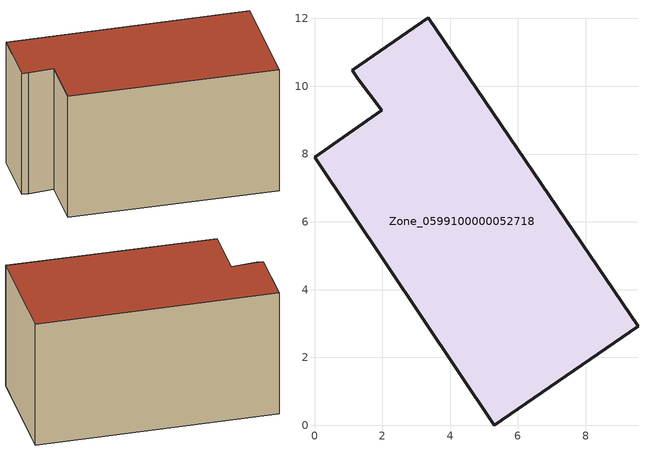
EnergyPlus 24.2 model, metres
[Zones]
Zone_0599100000052718
 floor ground (C_G): 1.29,10.2 1.11,10.47 3.36,12.02 9.54,2.92 5.3,0 0,7.91 1.99,9.29 z0
 wall outside (C_F): 5.3,0 9.54,2.92 3.36,12.02 1.11,10.47 1.29,10.2 1.99,9.29 0,7.91 5.3,0 z0:6.18
 roof outside (C_R): 1.11,10.47 1.29,10.2 1.99,9.29 0,7.91 5.3,0 9.54,2.92 3.36,12.02 z6.18
[BUILDING]
Pand.0599100000052718: North Axis=0; Terrain=City; Loads Convergence Tolerance Value=0.04; Temperature Convergence Tolerance Value=0.4; Solar Distribution=FullExterior; Maximum Number of Warmup Days=25; Minimum Number of Warmup Days=1
[Site:Location]
Rotterdam.The.Hague.AP_ZH_NLD Design_Conditions: Latitude=51.96; Longitude=4.45; Time Zone=1; Elevation=-4.5
[SITE:GROUNDTEMPERATURE:BUILDINGSURFACE]
18, 18, 18, 18, 18, 18, 18, 18, 18, 18, 18, 18
[MATERIAL] Thermal Absorptance=0.9; Solar Absorptance=0.7; Visible Absorptance=0.7
Name | Roughness | Thickness | Conductivity | Density | Specific Heat
G.TI.1992-2005 | MediumSmooth | 0.15 | 0.06 | 540 | 1210
F.TI.1992-2005 | Rough | 0.3 | 0.12 | 1920 | 840
R.TI.1992-2005 | MediumRough | 0.2 | 0.08 | 1500 | 1000
[CONSTRUCTION]
C_G: G.TI.1992-2005
C_F: F.TI.1992-2005
C_R: R.TI.1992-2005
[ZONE]
Zone_0599100000052718: Type=1; Multiplier=1; Ceiling Height=Autocalculate; Volume=Autocalculate; Floor Area=autocalculate; Part of Total Floor Area=Yes
[ZONEINFILTRATION:DESIGNFLOWRATE]
Infil_Zone_0599100000052718: Zone or ZoneList or Space or SpaceList=Zone_0599100000052718; Schedule=AlwaysOn; Design Flow Rate Calculation Method=Flow/Area; Flow Rate per Floor Area=0.0015; Constant Term Coefficient=1; Temperature Term Coefficient=0; Velocity Term Coefficient=0; Velocity Squared Term Coefficient=0
[HVACTEMPLATE:ZONE:IDEALLOADSAIRSYSTEM]
Zone_0599100000052718: Maximum Heating Supply Air Temperature=50; Minimum Cooling Supply Air Temperature=13; Maximum Heating Supply Air Humidity Ratio=0.0156; Minimum Cooling Supply Air Humidity Ratio=0.0077; Heating Limit=NoLimit; Cooling Limit=NoLimit; Dehumidification Control Type=ConstantSensibleHeatRatio; Cooling Sensible Heat Ratio=0.7; Dehumidification Setpoint=60; Humidification Control Type=None; Humidification Setpoint=30; Outdoor Air Method=None; Outdoor Air Flow Rate per Person=0.00944; Outdoor Air Flow Rate per Zone Floor Area=0; Outdoor Air Flow Rate per Zone=0; Demand Controlled Ventilation Type=None; Outdoor Air Economizer Type=NoEconomizer; Heat Recovery Type=None; Sensible Heat Recovery Effectiveness=0.7; Latent Heat Recovery Effectiveness=0.65
[ZONECONTROL:THERMOSTAT]
ThermostatControl_Zone_0599100000052718: Zone or ZoneList=Zone_0599100000052718; Control Type Schedule=DualSetpointControlType; Control 1=Thermostat_Zone_0599100000052718; Temperature Difference Between Cutout And Setpoint=0
[THERMOSTATSETPOINT:DUALSETPOINT]
Thermostat_Zone_0599100000052718: Heating Setpoint Temperature Schedule=HeatingSetpoint_Zone_0599100000052718; Cooling Setpoint Temperature Schedule=CoolingSetpoint_Zone_0599100000052718
[SCHEDULE:COMPACT]
HeatingSetpoint_Zone_0599100000052718: Through: 12/31, For: AllDays, Until: 24:00, 21
CoolingSetpoint_Zone_0599100000052718: Through: 12/31, For: AllDays, Until: 24:00, 24
DualSetpointControlType: Through: 12/31, For: AllDays, Until: 24:00, 4
AlwaysOn: Through: 12/31, For: AllDays, Until: 24:00, 1
